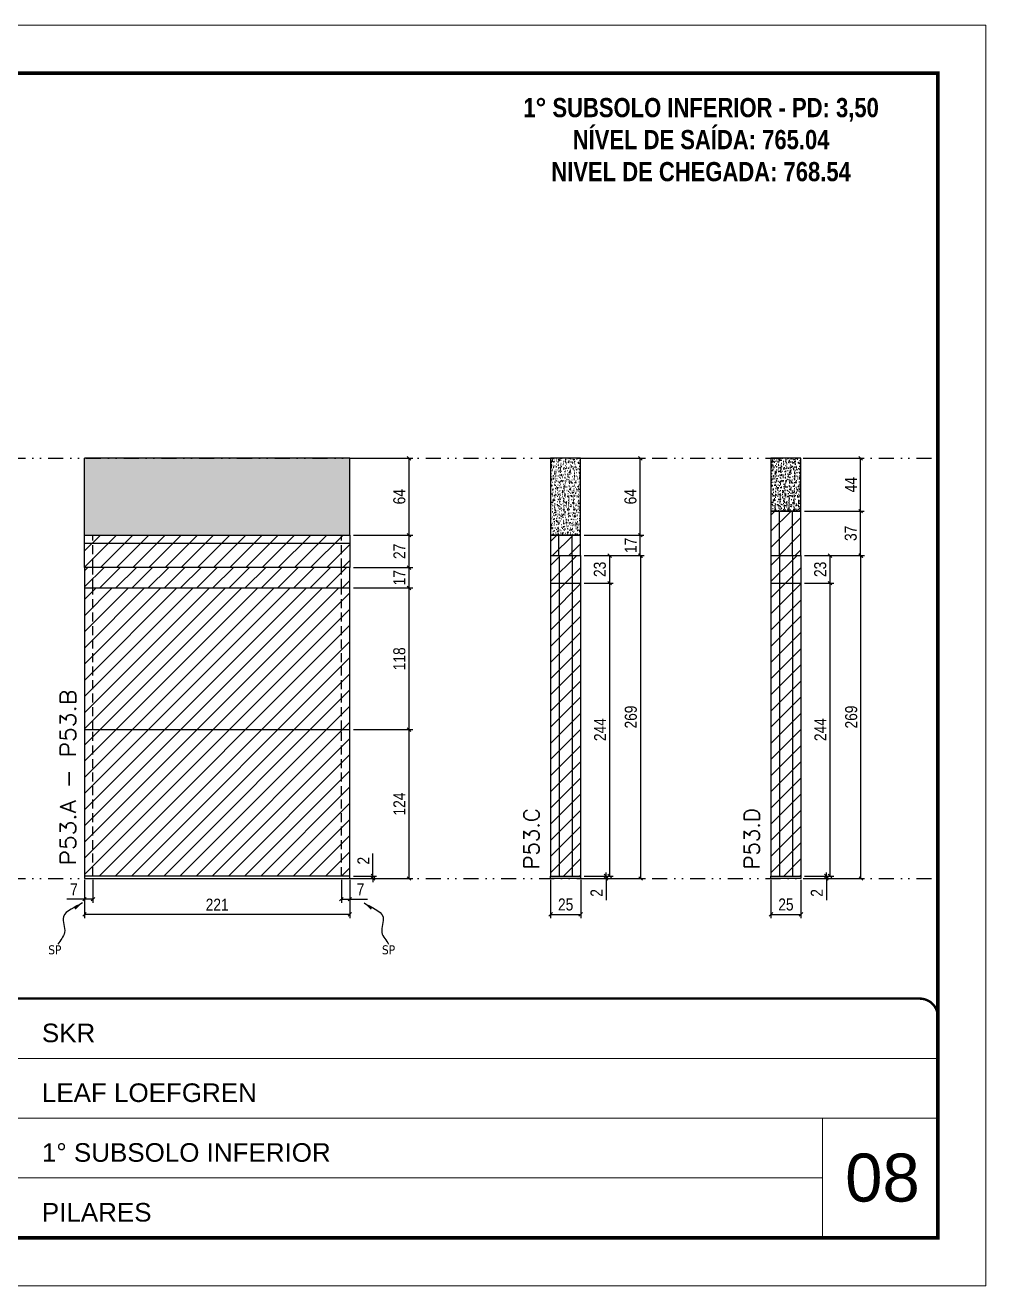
# Model space of a CAD drawing. Extents: x 14400 to 27878, y -21631 to 6985.
# Drawn here: x 19867 to 20667, y 4786 to 5836 of the extents above; entities that cross this region are included whole.
import ezdxf

# ---------------------------------------------------------------- set-up
doc = ezdxf.new("R2010")
doc.units = 0
for name, pattern in [('CONTINUO', [0]), ('DASHED', [0.75, 0.5, -0.25]), ('DIVIDE2', [0.625, 0.25, -0.125, 0, -0.125, 0, -0.125]), ('HIDDEN', [0.375, 0.25, -0.125])]:
    doc.linetypes.add(name, pattern=pattern)
for name, color, linetype, lineweight in [('CARIMBO', 255, 'Continuous', 9), ('Folhas', 255, 'Continuous', 9), ('Hachura', 251, 'Continuous', 9), ('SARRAFO DE PRESSAO', 251, 'DASHED', 9), ('Texto Seção', 7, 'Continuous', 15)]:
    doc.layers.add(name, color=color, linetype=linetype, lineweight=lineweight)
for name, color, linetype in [('COTA', 241, 'Continuous'), ('NOMENCLATURA', 7, 'Continuous'), ('Nível', 160, 'Continuous'), ('Painéis', 200, 'Continuous'), ('SARR_2.2x7', 40, 'Continuous'), ('Sarrafo de Pressão', 42, 'HIDDEN'), ('texto', 7, 'Continuous')]:
    doc.layers.add(name, color=color, linetype=linetype)
doc.styles.add('ARIAL', font='arial.ttf')
doc.styles.add('COTA TECNICA', font='techl___.ttf', dxfattribs={"height": 10})
doc.styles.add('COTA TECNICA-50', font='techl___.ttf', dxfattribs={"height": 10})
doc.styles.add('REGUA-120', font='ROMANS.shx', dxfattribs={"height": 15})
doc.styles.add('ROMANC', font='techb___.ttf', dxfattribs={"height": 2.5})
doc.styles.get("Standard").update_dxf_attribs({"font": 'arial.ttf'})
doc.dimstyles.new('COTA PAINEL-50', dxfattribs={"dimtxt": 10, "dimasz": 3, "dimexe": 3, "dimexo": 3, "dimgap": 3, "dimtad": 1, "dimdec": 1, "dimzin": 12, "dimdsep": 46, "dimtxsty": 'COTA TECNICA-50', "dimblk1": 'OBLIQUE', "dimblk2": 'OBLIQUE', "dimsah": 1, "dimcen": 0.9, "dimclrd": 4, "dimclre": 4, "dimclrt": 240, "dimadec": 1, "dimazin": 3, "dimtfac": 1, "dimtdec": 1, "dimtmove": 0, "dimatfit": 3, "dimfxl": 1, "dimtolj": 1, "dimtzin": 12, "dimarcsym": 0})
doc.dimstyles.new('PAINEL', dxfattribs={"dimtxt": 10, "dimasz": 3, "dimexe": 3, "dimexo": 3, "dimgap": 3, "dimtad": 1, "dimdec": 1, "dimzin": 12, "dimdsep": 46, "dimtxsty": 'COTA TECNICA', "dimblk1": 'OBLIQUE', "dimblk2": 'OBLIQUE', "dimsah": 1, "dimcen": 0.9, "dimclrd": 4, "dimclre": 4, "dimclrt": 240, "dimadec": 1, "dimazin": 3, "dimtfac": 1, "dimtdec": 1, "dimtmove": 0, "dimatfit": 3, "dimfxl": 1, "dimtolj": 1, "dimtzin": 12, "dimarcsym": 0})
doc.dimstyles.get("Standard").update_dxf_attribs({"dimtxt": 0.18, "dimasz": 0.18, "dimexe": 0.18, "dimexo": 0.0625, "dimgap": 0.09, "dimtad": 0, "dimtih": 1, "dimtoh": 1, "dimdec": 4, "dimzin": 0, "dimdsep": 46, "dimtxsty": 'Standard', "dimcen": 0.09, "dimadec": 0, "dimazin": 0, "dimtfac": 1, "dimtdec": 4, "dimtofl": 0, "dimtmove": 0, "dimatfit": 3, "dimfxl": 1, "dimtolj": 1, "dimtzin": 0, "dimarcsym": 0})

# ---------------------------------------------------------------- blocks, each defined once
blk = doc.blocks.new('9999999999')
at = {"color": 30, "linetype": 'CONTINUO'}
for p, q in [((98564.6, 34379.6), (99584, 34379.6)), ((98564.6, 34329.8), (99488, 34329.8)), ((99584, 34329.8), (99488, 34329.8)), ((99488, 34329.8), (99488, 34230.2)), ((98564.6, 34280), (99488, 34280))]:
    blk.add_line(p, q, dxfattribs=at)
at = {"color": 30, "linetype": 'CONTINUO', "const_width": 2}
blk.add_lwpolyline([(99584, 34230.2), (99584, 34414.4, 0.414214), (99569, 34429.4), (98229, 34429.4, 0.414214), (98214, 34414.4), (98214, 34245.2, 0.414214), (98229, 34230.2), (99584, 34230.2)], format="xyb", dxfattribs=at)
at = {"layer": 'Folhas'}
blk.add_lwpolyline([(98139, 34190.2), (99624, 34190.2), (99624, 35240.2), (98139, 35240.2)], close=True, dxfattribs=at)
at = {"layer": 'Folhas', "color": 30, "const_width": 3}
blk.add_lwpolyline([(98214, 34230.2), (99584, 34230.2), (99584, 35200.2), (98214, 35200.2)], close=True, dxfattribs=at)
at = {"color": 7, "linetype": 'Continuous', "ltscale": 5, "style": 'ARIAL'}
for s, height, p in [('SKR', 15.48, (98837.7, 34393.1)), ('LEAF LOEFGREN', 15.483, (98837.7, 34343.3)), ('1° SUBSOLO INFERIOR', 15.483, (98837.7, 34293.5)), ('PILARES', 15.48, (98837.7, 34243.7))]:
    blk.add_text(s, height=height, dxfattribs=at).set_placement(p)
blk = doc.blocks.new('_Oblique')
at = {"color": 0, "linetype": 'ByBlock', "lineweight": -2}
blk.add_line((-0.5, -0.5), (0.5, 0.5), dxfattribs=at)
blk = doc.blocks.new('*D2500')
at = {"layer": 'COTA', "color": 4, "lineweight": -2, "transparency": 16777216}
for p, q in [((19916.2, 5124.4), (19916.2, 5092.5)), ((20137.2, 5124.4), (20137.2, 5092.5)), ((20137.2, 5095.5), (19916.2, 5095.5))]:
    blk.add_line(p, q, dxfattribs=at)
at = {"layer": 'Defpoints', "color": 0, "transparency": 16777216}
for p in [(19916.2, 5127.4), (20137.2, 5127.4), (19916.2, 5095.5)]:
    blk.add_point(p, dxfattribs=at)
at = {"layer": 'COTA', "color": 4, "lineweight": -2, "transparency": 16777216, "xscale": 3, "yscale": 3, "zscale": 3, "rotation": 180}
blk.add_blockref('_Oblique', (19916.2, 5095.5), dxfattribs=at)
at = {"layer": 'COTA', "color": 4, "lineweight": -2, "transparency": 16777216, "xscale": 3, "yscale": 3, "zscale": 3}
blk.add_blockref('_Oblique', (20137.2, 5095.5), dxfattribs=at)
at = {"layer": 'COTA', "color": 240, "transparency": 16777216, "insert": (20026.7, 5103.6), "char_height": 10, "attachment_point": 5, "style": 'COTA TECNICA'}
blk.add_mtext('\\A1;221', dxfattribs=at)
blk = doc.blocks.new('*D2501')
at = {"layer": 'COTA', "color": 4, "lineweight": -2, "transparency": 16777216}
for p, q in [((20130.2, 5124.4), (20130.2, 5105.2)), ((20137.2, 5122.4), (20137.2, 5105.2)), ((20130.2, 5108.2), (20137.2, 5108.2)), ((20137.2, 5108.2), (20152, 5108.2))]:
    blk.add_line(p, q, dxfattribs=at)
at = {"layer": 'Defpoints', "color": 0, "transparency": 16777216}
for p in [(20130.2, 5127.4), (20137.2, 5125.4), (20137.2, 5108.2)]:
    blk.add_point(p, dxfattribs=at)
at = {"layer": 'COTA', "color": 4, "lineweight": -2, "transparency": 16777216, "xscale": 3, "yscale": 3, "zscale": 3, "rotation": 180}
blk.add_blockref('_Oblique', (20130.2, 5108.2), dxfattribs=at)
at = {"layer": 'COTA', "color": 4, "lineweight": -2, "transparency": 16777216, "xscale": 3, "yscale": 3, "zscale": 3}
blk.add_blockref('_Oblique', (20137.2, 5108.2), dxfattribs=at)
at = {"layer": 'COTA', "color": 240, "transparency": 16777216, "insert": (20146.1, 5116.3), "char_height": 10, "attachment_point": 5, "style": 'COTA TECNICA-50'}
blk.add_mtext('\\A1;7', dxfattribs=at)
blk = doc.blocks.new('*D2502')
at = {"layer": 'COTA', "color": 4, "lineweight": -2, "transparency": 16777216}
for p, q in [((19923.2, 5124.4), (19923.2, 5105.2)), ((19916.2, 5122.4), (19916.2, 5105.2)), ((19916.2, 5108.2), (19901.5, 5108.2)), ((19923.2, 5108.2), (19916.2, 5108.2))]:
    blk.add_line(p, q, dxfattribs=at)
at = {"layer": 'Defpoints', "color": 0, "transparency": 16777216}
for p in [(19916.2, 5125.4), (19923.2, 5127.4), (19916.2, 5108.2)]:
    blk.add_point(p, dxfattribs=at)
at = {"layer": 'COTA', "color": 4, "lineweight": -2, "transparency": 16777216, "xscale": 3, "yscale": 3, "zscale": 3, "rotation": 180}
blk.add_blockref('_Oblique', (19916.2, 5108.2), dxfattribs=at)
at = {"layer": 'COTA', "color": 4, "lineweight": -2, "transparency": 16777216, "xscale": 3, "yscale": 3, "zscale": 3}
blk.add_blockref('_Oblique', (19923.2, 5108.2), dxfattribs=at)
at = {"layer": 'COTA', "color": 240, "transparency": 16777216, "insert": (19907.4, 5116.3), "char_height": 10, "attachment_point": 5, "style": 'COTA TECNICA-50'}
blk.add_mtext('\\A1;7', dxfattribs=at)
blk = doc.blocks.new('*D2503')
at = {"layer": 'COTA', "color": 4, "lineweight": -2, "transparency": 16777216}
for p, q in [((20156.5, 5127.4), (20156.5, 5146.2)), ((20140.2, 5127.4), (20159.5, 5127.4)), ((20140.2, 5125.4), (20159.5, 5125.4)), ((20156.5, 5125.4), (20156.5, 5127.4)), ((20156.5, 5125.4), (20156.5, 5122.4))]:
    blk.add_line(p, q, dxfattribs=at)
at = {"layer": 'Defpoints', "color": 0, "transparency": 16777216}
for p in [(20137.2, 5127.4), (20137.2, 5125.4), (20156.5, 5125.4)]:
    blk.add_point(p, dxfattribs=at)
at = {"layer": 'COTA', "color": 4, "lineweight": -2, "transparency": 16777216, "xscale": 3, "yscale": 3, "zscale": 3}
for p, rotation in [((20156.5, 5127.4), 270), ((20156.5, 5125.4), 90)]:
    blk.add_blockref('_Oblique', p, dxfattribs=dict(at, rotation=rotation))
at = {"layer": 'COTA', "color": 240, "transparency": 16777216, "insert": (20148.5, 5140.2), "char_height": 10, "attachment_point": 5, "rotation": 90, "style": 'COTA TECNICA-50'}
blk.add_mtext('\\A1;2', dxfattribs=at)
blk = doc.blocks.new('*D2522')
at = {"layer": 'COTA', "color": 4, "lineweight": -2, "transparency": 16777216}
for p, q in [((20140.2, 5475.4), (20189.6, 5475.4)), ((20186.6, 5411.4), (20186.6, 5475.4)), ((20140.2, 5411.4), (20189.6, 5411.4))]:
    blk.add_line(p, q, dxfattribs=at)
at = {"layer": 'Defpoints', "color": 0, "transparency": 16777216}
for p in [(20137.2, 5475.4), (20186.6, 5475.4), (20137.2, 5411.4)]:
    blk.add_point(p, dxfattribs=at)
at = {"layer": 'COTA', "color": 4, "lineweight": -2, "transparency": 16777216, "xscale": 3, "yscale": 3, "zscale": 3}
for p, rotation in [((20186.6, 5475.4), 90), ((20186.6, 5411.4), 270)]:
    blk.add_blockref('_Oblique', p, dxfattribs=dict(at, rotation=rotation))
at = {"layer": 'COTA', "color": 240, "transparency": 16777216, "insert": (20178.5, 5443.4), "char_height": 10, "attachment_point": 5, "rotation": 90, "style": 'COTA TECNICA-50'}
blk.add_mtext('\\A1;64', dxfattribs=at)
blk = doc.blocks.new('*D2504')
at = {"layer": 'COTA', "color": 4, "lineweight": -2, "transparency": 16777216}
for p, q in [((20140.2, 5367.4), (20189.6, 5367.4)), ((20186.6, 5249.4), (20186.6, 5367.4)), ((20140.2, 5249.4), (20189.6, 5249.4))]:
    blk.add_line(p, q, dxfattribs=at)
at = {"layer": 'Defpoints', "color": 0, "transparency": 16777216}
for p in [(20137.2, 5367.4), (20186.6, 5367.4), (20137.2, 5249.4)]:
    blk.add_point(p, dxfattribs=at)
at = {"layer": 'COTA', "color": 4, "lineweight": -2, "transparency": 16777216, "xscale": 3, "yscale": 3, "zscale": 3}
for p, rotation in [((20186.6, 5367.4), 90), ((20186.6, 5249.4), 270)]:
    blk.add_blockref('_Oblique', p, dxfattribs=dict(at, rotation=rotation))
at = {"layer": 'COTA', "color": 240, "transparency": 16777216, "insert": (20178.5, 5308.4), "char_height": 10, "attachment_point": 5, "rotation": 90, "style": 'COTA TECNICA-50'}
blk.add_mtext('\\A1;118', dxfattribs=at)
blk = doc.blocks.new('*D2505')
at = {"layer": 'COTA', "color": 4, "lineweight": -2, "transparency": 16777216}
for p, q in [((20140.2, 5384.4), (20189.6, 5384.4)), ((20186.6, 5367.4), (20186.6, 5384.4)), ((20140.2, 5367.4), (20189.6, 5367.4))]:
    blk.add_line(p, q, dxfattribs=at)
at = {"layer": 'Defpoints', "color": 0, "transparency": 16777216}
for p in [(20137.2, 5384.4), (20186.6, 5384.4), (20137.2, 5367.4)]:
    blk.add_point(p, dxfattribs=at)
at = {"layer": 'COTA', "color": 4, "lineweight": -2, "transparency": 16777216, "xscale": 3, "yscale": 3, "zscale": 3}
for p, rotation in [((20186.6, 5384.4), 90), ((20186.6, 5367.4), 270)]:
    blk.add_blockref('_Oblique', p, dxfattribs=dict(at, rotation=rotation))
at = {"layer": 'COTA', "color": 240, "transparency": 16777216, "insert": (20178.5, 5375.9), "char_height": 10, "attachment_point": 5, "rotation": 90, "style": 'COTA TECNICA-50'}
blk.add_mtext('\\A1;17', dxfattribs=at)
blk = doc.blocks.new('*D2523')
at = {"layer": 'COTA', "color": 4, "linetype": 'ByBlock', "lineweight": -2, "transparency": 16777216}
for p, q in [((20140.2, 5249.4), (20189.6, 5249.4)), ((20186.6, 5125.4), (20186.6, 5249.4)), ((20140.2, 5125.4), (20189.6, 5125.4))]:
    blk.add_line(p, q, dxfattribs=at)
at = {"layer": 'Defpoints', "color": 0, "linetype": 'ByBlock', "transparency": 16777216}
for p in [(20137.2, 5249.4), (20186.6, 5249.4), (20137.2, 5125.4)]:
    blk.add_point(p, dxfattribs=at)
at = {"layer": 'COTA', "color": 4, "linetype": 'ByBlock', "lineweight": -2, "transparency": 16777216, "xscale": 3, "yscale": 3, "zscale": 3}
for p, rotation in [((20186.6, 5249.4), 90), ((20186.6, 5125.4), 270)]:
    blk.add_blockref('_Oblique', p, dxfattribs=dict(at, rotation=rotation))
at = {"layer": 'COTA', "color": 240, "linetype": 'ByBlock', "transparency": 16777216, "insert": (20178.5, 5187.4), "char_height": 10, "attachment_point": 5, "rotation": 90, "style": 'COTA TECNICA'}
blk.add_mtext('\\A1;124', dxfattribs=at)
blk = doc.blocks.new('*D2524')
at = {"layer": 'COTA', "color": 4, "linetype": 'ByBlock', "lineweight": -2, "transparency": 16777216}
for p, q in [((20140.2, 5249.4), (20189.6, 5249.4)), ((20186.6, 5125.4), (20186.6, 5249.4)), ((20140.2, 5125.4), (20189.6, 5125.4))]:
    blk.add_line(p, q, dxfattribs=at)
at = {"layer": 'Defpoints', "color": 0, "linetype": 'ByBlock', "transparency": 16777216}
for p in [(20137.2, 5249.4), (20186.6, 5249.4), (20137.2, 5125.4)]:
    blk.add_point(p, dxfattribs=at)
at = {"layer": 'COTA', "color": 4, "linetype": 'ByBlock', "lineweight": -2, "transparency": 16777216, "xscale": 3, "yscale": 3, "zscale": 3}
for p, rotation in [((20186.6, 5249.4), 90), ((20186.6, 5125.4), 270)]:
    blk.add_blockref('_Oblique', p, dxfattribs=dict(at, rotation=rotation))
at = {"layer": 'COTA', "color": 240, "linetype": 'ByBlock', "transparency": 16777216, "insert": (20178.5, 5187.4), "char_height": 10, "attachment_point": 5, "rotation": 90, "style": 'COTA TECNICA'}
blk.add_mtext('\\A1;124', dxfattribs=at)
blk = doc.blocks.new('*D2506')
at = {"layer": 'COTA', "color": 4, "lineweight": -2, "transparency": 16777216}
for p, q in [((20304.5, 5124.4), (20304.5, 5092.5)), ((20329.5, 5124.4), (20329.5, 5092.5)), ((20304.5, 5095.5), (20329.5, 5095.5))]:
    blk.add_line(p, q, dxfattribs=at)
at = {"layer": 'Defpoints', "color": 0, "transparency": 16777216}
for p in [(20304.5, 5127.4), (20329.5, 5127.4), (20329.5, 5095.5)]:
    blk.add_point(p, dxfattribs=at)
at = {"layer": 'COTA', "color": 4, "lineweight": -2, "transparency": 16777216, "xscale": 3, "yscale": 3, "zscale": 3, "rotation": 180}
blk.add_blockref('_Oblique', (20304.5, 5095.5), dxfattribs=at)
at = {"layer": 'COTA', "color": 4, "lineweight": -2, "transparency": 16777216, "xscale": 3, "yscale": 3, "zscale": 3}
blk.add_blockref('_Oblique', (20329.5, 5095.5), dxfattribs=at)
at = {"layer": 'COTA', "color": 240, "transparency": 16777216, "insert": (20317, 5103.7), "char_height": 10, "attachment_point": 5, "style": 'COTA TECNICA'}
blk.add_mtext('\\A1;25', dxfattribs=at)
blk = doc.blocks.new('*D2507')
at = {"layer": 'COTA', "color": 4, "lineweight": -2, "transparency": 16777216}
for p, q in [((20332.5, 5127.4), (20353.7, 5127.4)), ((20332.5, 5125.4), (20353.7, 5125.4)), ((20350.7, 5127.4), (20350.7, 5130.4)), ((20350.7, 5127.4), (20350.7, 5125.4)), ((20350.7, 5125.4), (20350.7, 5107.3))]:
    blk.add_line(p, q, dxfattribs=at)
at = {"layer": 'Defpoints', "color": 0, "transparency": 16777216}
for p in [(20329.5, 5127.4), (20329.5, 5125.4), (20350.7, 5127.4)]:
    blk.add_point(p, dxfattribs=at)
at = {"layer": 'COTA', "color": 4, "lineweight": -2, "transparency": 16777216, "xscale": 3, "yscale": 3, "zscale": 3}
for p, rotation in [((20350.7, 5127.4), 270), ((20350.7, 5125.4), 90)]:
    blk.add_blockref('_Oblique', p, dxfattribs=dict(at, rotation=rotation))
at = {"layer": 'COTA', "color": 240, "transparency": 16777216, "insert": (20342.7, 5113.4), "char_height": 10, "attachment_point": 5, "rotation": 90, "style": 'COTA TECNICA-50'}
blk.add_mtext('\\A1;2', dxfattribs=at)
blk = doc.blocks.new('*D2508')
at = {"layer": 'COTA', "color": 4, "lineweight": -2, "transparency": 16777216}
for p, q in [((20332.5, 5394.4), (20382.5, 5394.4)), ((20379.5, 5125.4), (20379.5, 5394.4)), ((20332.5, 5125.4), (20382.5, 5125.4))]:
    blk.add_line(p, q, dxfattribs=at)
at = {"layer": 'Defpoints', "color": 0, "transparency": 16777216}
for p in [(20329.5, 5394.4), (20379.5, 5394.4), (20329.5, 5125.4)]:
    blk.add_point(p, dxfattribs=at)
at = {"layer": 'COTA', "color": 4, "lineweight": -2, "transparency": 16777216, "xscale": 3, "yscale": 3, "zscale": 3}
for p, rotation in [((20379.5, 5394.4), 90), ((20379.5, 5125.4), 270)]:
    blk.add_blockref('_Oblique', p, dxfattribs=dict(at, rotation=rotation))
at = {"layer": 'COTA', "color": 240, "transparency": 16777216, "insert": (20371.3, 5259.9), "char_height": 10, "attachment_point": 5, "rotation": 90, "style": 'COTA TECNICA-50'}
blk.add_mtext('\\A1;269', dxfattribs=at)
blk = doc.blocks.new('*D2525')
at = {"layer": 'COTA', "color": 4, "lineweight": -2, "transparency": 16777216}
for p, q in [((20332.5, 5371.4), (20356.7, 5371.4)), ((20353.7, 5127.4), (20353.7, 5371.4)), ((20332.5, 5127.4), (20356.7, 5127.4))]:
    blk.add_line(p, q, dxfattribs=at)
at = {"layer": 'Defpoints', "color": 0, "transparency": 16777216}
for p in [(20329.5, 5371.4), (20353.7, 5371.4), (20329.5, 5127.4)]:
    blk.add_point(p, dxfattribs=at)
at = {"layer": 'COTA', "color": 4, "lineweight": -2, "transparency": 16777216, "xscale": 3, "yscale": 3, "zscale": 3}
for p, rotation in [((20353.7, 5371.4), 90), ((20353.7, 5127.4), 270)]:
    blk.add_blockref('_Oblique', p, dxfattribs=dict(at, rotation=rotation))
at = {"layer": 'COTA', "color": 240, "transparency": 16777216, "insert": (20345.7, 5249.4), "char_height": 10, "attachment_point": 5, "rotation": 90, "style": 'COTA TECNICA'}
blk.add_mtext('\\A1;244', dxfattribs=at)
blk = doc.blocks.new('*D2526')
at = {"layer": 'COTA', "color": 4, "lineweight": -2, "transparency": 16777216}
for p, q in [((20332.5, 5394.4), (20356.7, 5394.4)), ((20353.7, 5371.4), (20353.7, 5394.4)), ((20332.5, 5371.4), (20356.7, 5371.4))]:
    blk.add_line(p, q, dxfattribs=at)
at = {"layer": 'Defpoints', "color": 0, "transparency": 16777216}
for p in [(20329.5, 5394.4), (20353.7, 5394.4), (20329.5, 5371.4)]:
    blk.add_point(p, dxfattribs=at)
at = {"layer": 'COTA', "color": 4, "lineweight": -2, "transparency": 16777216, "xscale": 3, "yscale": 3, "zscale": 3}
for p, rotation in [((20353.7, 5394.4), 90), ((20353.7, 5371.4), 270)]:
    blk.add_blockref('_Oblique', p, dxfattribs=dict(at, rotation=rotation))
at = {"layer": 'COTA', "color": 240, "transparency": 16777216, "insert": (20345.5, 5382.9), "char_height": 10, "attachment_point": 5, "rotation": 90, "style": 'COTA TECNICA'}
blk.add_mtext('\\A1;23', dxfattribs=at)
blk = doc.blocks.new('*D2527')
at = {"layer": 'COTA', "color": 4, "lineweight": -2, "transparency": 16777216}
for p, q in [((20140.2, 5411.4), (20189.6, 5411.4)), ((20186.6, 5384.4), (20186.6, 5411.4)), ((20140.2, 5384.4), (20189.6, 5384.4))]:
    blk.add_line(p, q, dxfattribs=at)
at = {"layer": 'Defpoints', "color": 0, "transparency": 16777216}
for p in [(20137.2, 5411.4), (20186.6, 5411.4), (20137.2, 5384.4)]:
    blk.add_point(p, dxfattribs=at)
at = {"layer": 'COTA', "color": 4, "lineweight": -2, "transparency": 16777216, "xscale": 3, "yscale": 3, "zscale": 3}
for p, rotation in [((20186.6, 5411.4), 90), ((20186.6, 5384.4), 270)]:
    blk.add_blockref('_Oblique', p, dxfattribs=dict(at, rotation=rotation))
at = {"layer": 'COTA', "color": 240, "transparency": 16777216, "insert": (20178.5, 5397.9), "char_height": 10, "attachment_point": 5, "rotation": 90, "style": 'COTA TECNICA'}
blk.add_mtext('\\A1;27', dxfattribs=at)
blk = doc.blocks.new('*D2528')
at = {"layer": 'COTA', "color": 4, "lineweight": -2, "transparency": 16777216}
for p, q in [((20332.5, 5475.4), (20382.1, 5475.4)), ((20379.1, 5411.4), (20379.1, 5475.4)), ((20332.5, 5411.4), (20382.1, 5411.4))]:
    blk.add_line(p, q, dxfattribs=at)
at = {"layer": 'Defpoints', "color": 0, "transparency": 16777216}
for p in [(20329.5, 5475.4), (20379.1, 5475.4), (20329.5, 5411.4)]:
    blk.add_point(p, dxfattribs=at)
at = {"layer": 'COTA', "color": 4, "lineweight": -2, "transparency": 16777216, "xscale": 3, "yscale": 3, "zscale": 3}
for p, rotation in [((20379.1, 5475.4), 90), ((20379.1, 5411.4), 270)]:
    blk.add_blockref('_Oblique', p, dxfattribs=dict(at, rotation=rotation))
at = {"layer": 'COTA', "color": 240, "transparency": 16777216, "insert": (20371, 5443.4), "char_height": 10, "attachment_point": 5, "rotation": 90, "style": 'COTA TECNICA'}
blk.add_mtext('\\A1;64', dxfattribs=at)
blk = doc.blocks.new('*D2529')
at = {"layer": 'COTA', "color": 4, "lineweight": -2, "transparency": 16777216}
for p, q in [((20332.5, 5411.4), (20382.1, 5411.4)), ((20379.1, 5394.4), (20379.1, 5411.4)), ((20332.5, 5394.4), (20382.1, 5394.4))]:
    blk.add_line(p, q, dxfattribs=at)
at = {"layer": 'Defpoints', "color": 0, "transparency": 16777216}
for p in [(20329.5, 5411.4), (20379.1, 5411.4), (20329.5, 5394.4)]:
    blk.add_point(p, dxfattribs=at)
at = {"layer": 'COTA', "color": 4, "lineweight": -2, "transparency": 16777216, "xscale": 3, "yscale": 3, "zscale": 3}
for p, rotation in [((20379.1, 5411.4), 90), ((20379.1, 5394.4), 270)]:
    blk.add_blockref('_Oblique', p, dxfattribs=dict(at, rotation=rotation))
at = {"layer": 'COTA', "color": 240, "transparency": 16777216, "insert": (20371.1, 5402.9), "char_height": 10, "attachment_point": 5, "rotation": 90, "style": 'COTA TECNICA'}
blk.add_mtext('\\A1;17', dxfattribs=at)
blk = doc.blocks.new('*D2509')
at = {"layer": 'COTA', "color": 4, "lineweight": -2, "transparency": 16777216}
for p, q in [((20488, 5124.4), (20488, 5092.5)), ((20513, 5124.4), (20513, 5092.5)), ((20488, 5095.5), (20513, 5095.5))]:
    blk.add_line(p, q, dxfattribs=at)
at = {"layer": 'Defpoints', "color": 0, "transparency": 16777216}
for p in [(20488, 5127.4), (20513, 5127.4), (20513, 5095.5)]:
    blk.add_point(p, dxfattribs=at)
at = {"layer": 'COTA', "color": 4, "lineweight": -2, "transparency": 16777216, "xscale": 3, "yscale": 3, "zscale": 3, "rotation": 180}
blk.add_blockref('_Oblique', (20488, 5095.5), dxfattribs=at)
at = {"layer": 'COTA', "color": 4, "lineweight": -2, "transparency": 16777216, "xscale": 3, "yscale": 3, "zscale": 3}
blk.add_blockref('_Oblique', (20513, 5095.5), dxfattribs=at)
at = {"layer": 'COTA', "color": 240, "transparency": 16777216, "insert": (20500.5, 5103.7), "char_height": 10, "attachment_point": 5, "style": 'COTA TECNICA'}
blk.add_mtext('\\A1;25', dxfattribs=at)
blk = doc.blocks.new('*D2510')
at = {"layer": 'COTA', "color": 4, "lineweight": -2, "transparency": 16777216}
for p, q in [((20516, 5127.4), (20537.2, 5127.4)), ((20516, 5125.4), (20537.2, 5125.4)), ((20534.2, 5127.4), (20534.2, 5130.4)), ((20534.2, 5127.4), (20534.2, 5125.4)), ((20534.2, 5125.4), (20534.2, 5107.3))]:
    blk.add_line(p, q, dxfattribs=at)
at = {"layer": 'Defpoints', "color": 0, "transparency": 16777216}
for p in [(20513, 5127.4), (20513, 5125.4), (20534.2, 5127.4)]:
    blk.add_point(p, dxfattribs=at)
at = {"layer": 'COTA', "color": 4, "lineweight": -2, "transparency": 16777216, "xscale": 3, "yscale": 3, "zscale": 3}
for p, rotation in [((20534.2, 5127.4), 270), ((20534.2, 5125.4), 90)]:
    blk.add_blockref('_Oblique', p, dxfattribs=dict(at, rotation=rotation))
at = {"layer": 'COTA', "color": 240, "transparency": 16777216, "insert": (20526.2, 5113.4), "char_height": 10, "attachment_point": 5, "rotation": 90, "style": 'COTA TECNICA-50'}
blk.add_mtext('\\A1;2', dxfattribs=at)
blk = doc.blocks.new('*D2511')
at = {"layer": 'COTA', "color": 4, "lineweight": -2, "transparency": 16777216}
for p, q in [((20516, 5394.4), (20566, 5394.4)), ((20563, 5125.4), (20563, 5394.4)), ((20516, 5125.4), (20566, 5125.4))]:
    blk.add_line(p, q, dxfattribs=at)
at = {"layer": 'Defpoints', "color": 0, "transparency": 16777216}
for p in [(20513, 5394.4), (20563, 5394.4), (20513, 5125.4)]:
    blk.add_point(p, dxfattribs=at)
at = {"layer": 'COTA', "color": 4, "lineweight": -2, "transparency": 16777216, "xscale": 3, "yscale": 3, "zscale": 3}
for p, rotation in [((20563, 5394.4), 90), ((20563, 5125.4), 270)]:
    blk.add_blockref('_Oblique', p, dxfattribs=dict(at, rotation=rotation))
at = {"layer": 'COTA', "color": 240, "transparency": 16777216, "insert": (20554.9, 5259.9), "char_height": 10, "attachment_point": 5, "rotation": 90, "style": 'COTA TECNICA-50'}
blk.add_mtext('\\A1;269', dxfattribs=at)
blk = doc.blocks.new('*D2530')
at = {"layer": 'COTA', "color": 4, "lineweight": -2, "transparency": 16777216}
for p, q in [((20516, 5371.4), (20540.3, 5371.4)), ((20537.3, 5127.4), (20537.3, 5371.4)), ((20516, 5127.4), (20540.3, 5127.4))]:
    blk.add_line(p, q, dxfattribs=at)
at = {"layer": 'Defpoints', "color": 0, "transparency": 16777216}
for p in [(20513, 5371.4), (20537.3, 5371.4), (20513, 5127.4)]:
    blk.add_point(p, dxfattribs=at)
at = {"layer": 'COTA', "color": 4, "lineweight": -2, "transparency": 16777216, "xscale": 3, "yscale": 3, "zscale": 3}
for p, rotation in [((20537.3, 5371.4), 90), ((20537.3, 5127.4), 270)]:
    blk.add_blockref('_Oblique', p, dxfattribs=dict(at, rotation=rotation))
at = {"layer": 'COTA', "color": 240, "transparency": 16777216, "insert": (20529.2, 5249.4), "char_height": 10, "attachment_point": 5, "rotation": 90, "style": 'COTA TECNICA'}
blk.add_mtext('\\A1;244', dxfattribs=at)
blk = doc.blocks.new('*D2531')
at = {"layer": 'COTA', "color": 4, "lineweight": -2, "transparency": 16777216}
for p, q in [((20516, 5394.4), (20540.3, 5394.4)), ((20537.3, 5371.4), (20537.3, 5394.4)), ((20516, 5371.4), (20540.3, 5371.4))]:
    blk.add_line(p, q, dxfattribs=at)
at = {"layer": 'Defpoints', "color": 0, "transparency": 16777216}
for p in [(20513, 5394.4), (20537.3, 5394.4), (20513, 5371.4)]:
    blk.add_point(p, dxfattribs=at)
at = {"layer": 'COTA', "color": 4, "lineweight": -2, "transparency": 16777216, "xscale": 3, "yscale": 3, "zscale": 3}
for p, rotation in [((20537.3, 5394.4), 90), ((20537.3, 5371.4), 270)]:
    blk.add_blockref('_Oblique', p, dxfattribs=dict(at, rotation=rotation))
at = {"layer": 'COTA', "color": 240, "transparency": 16777216, "insert": (20529.1, 5382.9), "char_height": 10, "attachment_point": 5, "rotation": 90, "style": 'COTA TECNICA'}
blk.add_mtext('\\A1;23', dxfattribs=at)
blk = doc.blocks.new('*D2532')
at = {"layer": 'COTA', "color": 4, "lineweight": -2, "transparency": 16777216}
for p, q in [((20516, 5475.4), (20565.7, 5475.4)), ((20562.7, 5431.4), (20562.7, 5475.4)), ((20516, 5431.4), (20565.7, 5431.4))]:
    blk.add_line(p, q, dxfattribs=at)
at = {"layer": 'Defpoints', "color": 0, "transparency": 16777216}
for p in [(20513, 5475.4), (20562.7, 5475.4), (20513, 5431.4)]:
    blk.add_point(p, dxfattribs=at)
at = {"layer": 'COTA', "color": 4, "lineweight": -2, "transparency": 16777216, "xscale": 3, "yscale": 3, "zscale": 3}
for p, rotation in [((20562.7, 5475.4), 90), ((20562.7, 5431.4), 270)]:
    blk.add_blockref('_Oblique', p, dxfattribs=dict(at, rotation=rotation))
at = {"layer": 'COTA', "color": 240, "transparency": 16777216, "insert": (20554.6, 5453.4), "char_height": 10, "attachment_point": 5, "rotation": 90, "style": 'COTA TECNICA'}
blk.add_mtext('\\A1;44', dxfattribs=at)
blk = doc.blocks.new('*D2533')
at = {"layer": 'COTA', "color": 4, "lineweight": -2, "transparency": 16777216}
for p, q in [((20516, 5431.4), (20565.7, 5431.4)), ((20562.7, 5394.4), (20562.7, 5431.4)), ((20516, 5394.4), (20565.7, 5394.4))]:
    blk.add_line(p, q, dxfattribs=at)
at = {"layer": 'Defpoints', "color": 0, "transparency": 16777216}
for p in [(20513, 5431.4), (20562.7, 5431.4), (20513, 5394.4)]:
    blk.add_point(p, dxfattribs=at)
at = {"layer": 'COTA', "color": 4, "lineweight": -2, "transparency": 16777216, "xscale": 3, "yscale": 3, "zscale": 3}
for p, rotation in [((20562.7, 5431.4), 90), ((20562.7, 5394.4), 270)]:
    blk.add_blockref('_Oblique', p, dxfattribs=dict(at, rotation=rotation))
at = {"layer": 'COTA', "color": 240, "transparency": 16777216, "insert": (20554.5, 5412.9), "char_height": 10, "attachment_point": 5, "rotation": 90, "style": 'COTA TECNICA'}
blk.add_mtext('\\A1;37', dxfattribs=at)

msp = doc.modelspace()

# ---------------------------------------------------------------- hatches: boundary and pattern name
at = {"layer": 'COTA', "linetype": 'ByBlock'}
h = msp.add_hatch(dxfattribs=at)
h.set_pattern_fill('AR-CONC', color=256, scale=0.03)
h.set_pattern_definition([(50, (14474.1537, -5555.0073), (5.46554, -0.4781726), [0.5715, -6.2865]), (355, (14474.154, -5555.0073), (-1.0573026, 5.7317054), [0.4572, -5.0292175]), (100.451445, (14474.609, -5555.047), (4.4082374, 5.2535326), [0.4857003, -5.3427073]), (46.1842, (14474.154, -5553.483), (8.1323712, -1.26127), [0.85725, -9.42975]), (96.63556, (14474.8314, -5553.588), (7.122124, 7.4227837), [0.7285507, -8.014068]), (351.18415, (14474.154, -5553.483), (7.122124, 7.422784), [0.685799, -7.543792]), (21, (14474.9157, -5553.8643), (4.5484317, -3.067956), [0.5715, -6.2865]), (326, (14474.916, -5553.8643), (1.8540609, 5.525639), [0.4572, -5.0292]), (71.451445, (14475.295, -5554.12), (6.4024926, 2.457683), [0.4857003, -5.3426981]), (37.5, (14474.1537, -5555.0073), (0.0926581, 2.53665117), [0, -4.96824, 0, -5.1054, 0, -5.04825]), (7.5, (14474.1537, -5555.0073), (2.0045899, 3.00541724), [0, -2.91084, 0, -4.85394, 0, -1.92405]), (327.5, (14472.4545, -5555.0073), (4.06771786, -0.17186232), [0, -1.905, 0, -5.9436, 0, -7.8867]), (317.5, (14471.6925, -5555.0073), (4.4438754, 0.7627947), [0, -2.4765, 0, -3.94716, 0, -5.6007])])
h.paths.add_polyline_path([(20137.24, 5411.44), (20137.24, 5475.44), (19916.24, 5475.44), (19916.24, 5411.44)])
at = {"layer": 'COTA'}
h = msp.add_hatch(dxfattribs=at)
h.set_pattern_fill('AR-CONC', color=256, scale=0.03)
h.set_pattern_definition([(50, (1447.956, -10.005), (5.4655401, -0.4781726), [0.5715, -6.2865]), (355, (1447.956, -10.005), (-1.0573026, 5.7317054), [0.4572, -5.0292175]), (100.451445, (1448.4115, -10.045), (4.4082374, 5.2535326), [0.4857003, -5.3427073]), (46.1842, (1447.956, -8.481), (8.1323712, -1.2612698), [0.85725, -9.42975]), (96.635558, (1448.634, -8.586), (7.122124, 7.4227837), [0.7285507, -8.0140682]), (351.18415, (1447.956, -8.481), (7.122124, 7.4227837), [0.685799, -7.543792]), (21, (1448.718, -8.862), (4.5484317, -3.0679559), [0.5715, -6.2865]), (326, (1448.718, -8.862), (1.8540609, 5.525639), [0.4572, -5.0292]), (71.451445, (1449.097, -9.118), (6.4024926, 2.457683), [0.4857003, -5.3426981]), (37.5, (1447.956, -10.0052), (0.0926581, 2.53665117), [0, -4.96824, 0, -5.1054, 0, -5.04825]), (7.5, (1447.956, -10.0052), (2.00458988, 3.00541724), [0, -2.91084, 0, -4.85394, 0, -1.92405]), (327.5, (1446.2568, -10.0052), (4.06771786, -0.17186232), [0, -1.905, 0, -5.9436, 0, -7.8867]), (317.5, (1445.4948, -10.0052), (4.44387544, 0.7627947), [0, -2.4765, 0, -3.94716, 0, -5.6007])])
h.paths.add_polyline_path([(20329.47, 5475.43), (20304.47, 5475.43), (20304.47, 5411.41), (20329.47, 5411.41)])
h = msp.add_hatch(dxfattribs=at)
h.set_pattern_fill('AR-CONC', color=256, scale=0.03)
h.set_pattern_definition([(50, (1631.4995, -10.005), (5.4655401, -0.4781726), [0.5715, -6.2865]), (355, (1631.4995, -10.005), (-1.0573026, 5.7317054), [0.4572, -5.0292175]), (100.451445, (1631.955, -10.045), (4.4082374, 5.2535326), [0.4857003, -5.3427073]), (46.1842, (1631.4995, -8.481), (8.1323712, -1.2612698), [0.85725, -9.42975]), (96.635558, (1632.177, -8.586), (7.122124, 7.4227837), [0.7285507, -8.0140682]), (351.18415, (1631.4995, -8.481), (7.122124, 7.4227837), [0.685799, -7.543792]), (21, (1632.2615, -8.862), (4.5484317, -3.0679559), [0.5715, -6.2865]), (326, (1632.2615, -8.862), (1.8540609, 5.525639), [0.4572, -5.0292]), (71.451445, (1632.6405, -9.118), (6.4024926, 2.457683), [0.4857003, -5.3426981]), (37.5, (1631.4995, -10.0052), (0.0926581, 2.53665117), [0, -4.96824, 0, -5.1054, 0, -5.04825]), (7.5, (1631.4995, -10.0052), (2.00458988, 3.00541724), [0, -2.91084, 0, -4.85394, 0, -1.92405]), (327.5, (1629.8002, -10.0052), (4.06771786, -0.17186232), [0, -1.905, 0, -5.9436, 0, -7.8867]), (317.5, (1629.0382, -10.0052), (4.44387544, 0.7627947), [0, -2.4765, 0, -3.94716, 0, -5.6007])])
h.paths.add_polyline_path([(20513.02, 5475.43), (20488.02, 5475.43), (20488.02, 5431.41), (20513.02, 5431.41)])
at = {"layer": 'Hachura'}
h = msp.add_hatch(dxfattribs=at)
h.set_pattern_fill('ANSI31', color=256, scale=3)
h.paths.add_polyline_path([(20513.02, 5431.41), (20488.02, 5431.41), (20488.02, 5394.44), (20513.02, 5394.44)])
at = {"layer": 'Hachura', "linetype": 'ByBlock'}
h = msp.add_hatch(dxfattribs=at)
h.set_pattern_fill('ANSI31', color=256, scale=3)
h.set_pattern_definition([(45, (-43.449, 0), (-6.735192, 6.735192), [])])
h.paths.add_polyline_path([(19916.24, 5411.44), (19916.24, 5384.44), (20137.24, 5384.44), (20137.24, 5411.44)])
h.paths.add_polyline_path([(19916.24, 5367.44), (19916.24, 5249.44), (20137.24, 5249.44), (20137.24, 5367.44)])
h.paths.add_polyline_path([(19916.24, 5249.44), (19916.24, 5127.44), (20137.24, 5127.44), (20137.24, 5249.44)])
at = {"layer": 'Hachura'}
h = msp.add_hatch(dxfattribs=at)
h.set_pattern_fill('ANSI31', color=256, scale=3)
h.paths.add_polyline_path([(20329.47, 5411.41), (20304.47, 5411.41), (20304.47, 5394.44), (20329.47, 5394.44)])
at = {"layer": 'Hachura', "linetype": 'ByBlock'}
h = msp.add_hatch(dxfattribs=at)
h.set_pattern_fill('ANSI31', color=256, scale=3)
h.set_pattern_definition([(45, (1447.956, -0.005), (-6.735192, 6.735192), [])])
h.paths.add_polyline_path([(20304.47, 5394.41), (20304.47, 5371.43), (20329.47, 5371.43), (20329.47, 5394.41)])
h.paths.add_polyline_path([(20329.47, 5371.43), (20304.47, 5371.43), (20304.47, 5127.43), (20329.47, 5127.43)])
h = msp.add_hatch(dxfattribs=at)
h.set_pattern_fill('ANSI31', color=256, scale=3)
h.set_pattern_definition([(45, (1631.4995, -0.005), (-6.735192, 6.735192), [])])
h.paths.add_polyline_path([(20488.02, 5394.41), (20488.02, 5371.43), (20513.02, 5371.43), (20513.02, 5394.41)])
h.paths.add_polyline_path([(20513.02, 5371.43), (20488.02, 5371.43), (20488.02, 5127.43), (20513.02, 5127.43)])
at = {"layer": 'Hachura'}
h = msp.add_hatch(dxfattribs=at)
h.set_pattern_fill('ANSI31', color=256, scale=3)
h.paths.add_polyline_path([(20137.24, 5384.44), (19916.24, 5384.44), (19916.24, 5367.44), (20137.24, 5367.44)])

# ---------------------------------------------------------------- linework, layer by layer
at = {"layer": 'COTA', "linetype": 'ByBlock'}
for p, q in [((20137.24, 5475.44), (19916.24, 5475.44)), ((19916.24, 5411.44), (19916.24, 5475.44)), ((20137.24, 5411.44), (20137.24, 5475.44))]:
    msp.add_line(p, q, dxfattribs=at)
for points in [[(20304.47, 5411.41), (20329.47, 5411.41), (20329.47, 5475.43), (20304.47, 5475.43)], [(20488.02, 5431.41), (20513.02, 5431.41), (20513.02, 5475.43), (20488.02, 5475.43)]]:
    msp.add_lwpolyline(points, close=True, dxfattribs=at)
at = {"layer": 'Nível', "color": 4, "linetype": 'DIVIDE2', "ltscale": 50}
for p, q in [((19256.97, 5475.44), (20626.97, 5475.44)), ((19256.97, 5125.44), (20626.97, 5125.44))]:
    msp.add_line(p, q, dxfattribs=at)
at = {"layer": 'Painéis'}
for p, q in [((20304.47, 5394.44), (20329.47, 5394.44)), ((20304.47, 5394.41), (20304.47, 5127.44)), ((20329.47, 5394.41), (20329.47, 5127.44)), ((20488.02, 5394.44), (20513.02, 5394.44)), ((20488.02, 5394.41), (20488.02, 5127.44)), ((20513.02, 5394.41), (20513.02, 5127.44)), ((20137.24, 5384.44), (19916.24, 5384.44)), ((19916.24, 5384.44), (19916.24, 5127.44)), ((20137.24, 5127.44), (20137.24, 5384.44)), ((19916.24, 5367.44), (20137.24, 5367.44)), ((20304.47, 5371.44), (20329.47, 5371.44)), ((20488.02, 5371.44), (20513.02, 5371.44)), ((19916.24, 5249.44), (20137.24, 5249.44)), ((20304.47, 5127.44), (20329.47, 5127.44)), ((20304.47, 5127.44), (20329.47, 5127.44)), ((20304.47, 5125.44), (20304.47, 5127.44)), ((20329.47, 5125.44), (20304.47, 5125.44)), ((20329.47, 5127.44), (20329.47, 5125.44)), ((20488.02, 5127.44), (20513.02, 5127.44)), ((20488.02, 5127.44), (20513.02, 5127.44)), ((20488.02, 5125.44), (20488.02, 5127.44)), ((20513.02, 5125.44), (20488.02, 5125.44)), ((20513.02, 5127.44), (20513.02, 5125.44))]:
    msp.add_line(p, q, dxfattribs=at)
for points in [[(20488.02, 5394.41), (20513.02, 5394.41), (20513.02, 5431.41), (20488.02, 5431.41)], [(19916.24, 5411.44), (20137.24, 5411.44), (20137.24, 5384.44), (19916.24, 5384.44)], [(20304.47, 5394.41), (20329.47, 5394.41), (20329.47, 5411.41), (20304.47, 5411.41)], [(20137.24, 5127.44), (19916.24, 5127.44), (19916.24, 5125.44), (20137.24, 5125.44)]]:
    msp.add_lwpolyline(points, close=True, dxfattribs=at)
at = {"layer": 'SARR_2.2x7'}
for p, q in [((20495, 5394.43), (20495, 5431.41)), ((20506, 5394.43), (20506, 5431.41)), ((20311.45, 5394.43), (20311.45, 5411.41)), ((20322.45, 5394.43), (20322.45, 5411.41)), ((20137.24, 5404.44), (19916.24, 5404.44)), ((20311.47, 5394.44), (20311.47, 5127.44)), ((20322.47, 5394.44), (20322.47, 5127.44)), ((20495.02, 5394.44), (20495.02, 5127.44)), ((20506.02, 5394.44), (20506.02, 5127.44))]:
    msp.add_line(p, q, dxfattribs=at)
at = {"layer": 'Sarrafo de Pressão', "ltscale": 30}
for p, q in [((19923.24, 5384.44), (19923.24, 5411.44)), ((20130.24, 5384.44), (20130.24, 5411.44)), ((19923.24, 5367.44), (19923.24, 5384.44)), ((20130.24, 5367.44), (20130.24, 5384.44)), ((19923.24, 5249.44), (19923.24, 5367.44)), ((20130.24, 5249.44), (20130.24, 5367.44)), ((19923.24, 5127.44), (19923.24, 5249.44)), ((20130.24, 5127.44), (20130.24, 5249.44))]:
    msp.add_line(p, q, dxfattribs=at)

# ---------------------------------------------------------------- block references
at = {"layer": 'SARRAFO DE PRESSAO', "color": 6, "linetype": 'ByBlock'}
msp.add_blockref('9999999999', (-78957.01, -29404.05), dxfattribs=at)

# ---------------------------------------------------------------- texts
at = {"layer": 'CARIMBO', "style": 'ARIAL'}
msp.add_text('08', height=40, dxfattribs=at).set_placement((20549.83, 4856.3))
at = {"layer": 'NOMENCLATURA', "color": 2, "insert": (20429.81, 5802.21), "char_height": 16, "attachment_point": 2, "style": 'ROMANC'}
msp.add_mtext_dynamic_manual_height_columns('\\P1° SUBSOLO INFERIOR - PD: 3,50\\PNÍVEL DE SAÍDA: 765.04\\PNIVEL DE CHEGADA: 768.54', width=432.3511, gutter_width=1, heights=[0], dxfattribs=at)
at = {"layer": 'texto', "color": 0, "char_height": 7.5, "attachment_point": 5}
for insert in [(19891.46, 5065.94), (20169.48, 5065.94)]:
    msp.add_mtext('{\\fTahoma|b0|i0|c0|p34;\\C4;SP}', dxfattribs=dict(at, insert=insert))
at = {"layer": 'Texto Seção', "style": 'REGUA-120', "width": 1.1}
msp.add_text('P53.A - P53.B', height=13, rotation=90, dxfattribs=at).set_placement((19908.99, 5136.2))
at = {"layer": 'Texto Seção', "char_height": 13, "width": 370.6998, "attachment_point": 7, "rotation": 90, "style": 'REGUA-120'}
for s, insert in [('\\pxt7;P53.C', (20295.02, 5132.85)), ('P53.D', (20478.57, 5132.85))]:
    msp.add_mtext(s, dxfattribs=dict(at, insert=insert))

# ---------------------------------------------------------------- dimensions: what is measured, and where the dimension line sits
at = {"layer": 'COTA'}
for base, p1, p2, angle, dimstyle, picture, middle in [((20186.6, 5475.44), (20137.24, 5411.44), (20137.24, 5475.44), 90, 'COTA PAINEL-50', '*D2522', (20178.5, 5443.44)), ((20379.14, 5475.43), (20329.47, 5411.41), (20329.47, 5475.43), 90, 'PAINEL', '*D2528', (20371.04, 5443.42)), ((20562.68, 5475.43), (20513.02, 5431.41), (20513.02, 5475.43), 90, 'PAINEL', '*D2532', (20554.61, 5453.42)), ((20562.68, 5431.41), (20513.02, 5394.41), (20513.02, 5431.41), 90, 'PAINEL', '*D2533', (20554.47, 5412.91)), ((20186.6, 5411.44), (20137.24, 5384.44), (20137.24, 5411.44), 90, 'PAINEL', '*D2527', (20178.53, 5397.94)), ((20379.14, 5411.41), (20329.47, 5394.41), (20329.47, 5411.41), 90, 'PAINEL', '*D2529', (20371.07, 5402.91)), ((20379.46, 5394.44), (20329.47, 5125.44), (20329.47, 5394.44), 90, 'COTA PAINEL-50', '*D2508', (20371.33, 5259.94)), ((20353.74, 5394.44), (20329.47, 5371.44), (20329.47, 5394.44), 90, 'PAINEL', '*D2526', (20345.52, 5382.94)), ((20563.01, 5394.44), (20513.02, 5125.44), (20513.02, 5394.44), 90, 'COTA PAINEL-50', '*D2511', (20554.88, 5259.94)), ((20537.28, 5394.44), (20513.02, 5371.44), (20513.02, 5394.44), 90, 'PAINEL', '*D2531', (20529.07, 5382.94)), ((20186.6, 5384.44), (20137.24, 5367.44), (20137.24, 5384.44), 90, 'COTA PAINEL-50', '*D2505', (20178.53, 5375.94)), ((20186.6, 5367.44), (20137.24, 5249.44), (20137.24, 5367.44), 90, 'COTA PAINEL-50', '*D2504', (20178.51, 5308.44)), ((20353.74, 5371.44), (20329.47, 5127.44), (20329.47, 5371.44), 90, 'PAINEL', '*D2525', (20345.67, 5249.44)), ((20537.28, 5371.44), (20513.02, 5127.44), (20513.02, 5371.44), 90, 'PAINEL', '*D2530', (20529.21, 5249.44)), ((19916.24, 5108.19), (19923.24, 5127.44), (19916.24, 5125.44), 180, 'COTA PAINEL-50', '*D2502', (19907.37, 5116.27))]:
    dim = msp.add_linear_dim(base=base, p1=p1, p2=p2, angle=angle, dimstyle=dimstyle, dxfattribs=at)
    dim.commit()
    dim.dimension.update_dxf_attribs({"geometry": picture, "text_midpoint": middle})
at = {"layer": 'COTA', "linetype": 'ByBlock'}
for picture in ['*D2523', '*D2524']:
    dim = msp.add_aligned_dim(p1=(20137.24, 5125.44), p2=(20137.24, 5249.44), distance=-49.37, dimstyle='PAINEL', dxfattribs=at)
    dim.commit()
    dim.dimension.update_dxf_attribs({"geometry": picture, "text_midpoint": (20178.53, 5187.44)})
at = {"layer": 'COTA'}
for base, p1, p2, picture, middle in [((20156.49, 5125.44), (20137.24, 5127.44), (20137.24, 5125.44), '*D2503', (20156.49, 5140.18)), ((20350.67, 5127.44), (20329.47, 5125.44), (20329.47, 5127.44), '*D2507', (20350.67, 5113.38)), ((20534.21, 5127.44), (20513.02, 5125.44), (20513.02, 5127.44), '*D2510', (20534.21, 5113.38))]:
    dim = msp.add_linear_dim(base=base, p1=p1, p2=p2, angle=90, dimstyle='COTA PAINEL-50', dxfattribs=at)
    dim.commit()
    dim.dimension.update_dxf_attribs({"geometry": picture, "text_midpoint": middle, "dimtype": 160})
dim = msp.add_linear_dim(base=(19916.24, 5095.54), p1=(20137.24, 5127.44), p2=(19916.24, 5127.44), angle=180, dimstyle='PAINEL', override={"dimarcsym": 2}, dxfattribs=at)
dim.commit()
dim.dimension.update_dxf_attribs({"geometry": '*D2500', "text_midpoint": (20026.74, 5103.6)})
dim = msp.add_linear_dim(base=(20137.24, 5108.19), p1=(20130.24, 5127.44), p2=(20137.24, 5125.44), dimstyle='COTA PAINEL-50', dxfattribs=at)
dim.commit()
dim.dimension.update_dxf_attribs({"geometry": '*D2501', "text_midpoint": (20146.1, 5116.27)})
for base, p1, p2, picture, middle in [((20329.47, 5095.54), (20304.47, 5127.44), (20329.47, 5127.44), '*D2506', (20316.97, 5103.65)), ((20513.02, 5095.54), (20488.02, 5127.44), (20513.02, 5127.44), '*D2509', (20500.52, 5103.65))]:
    dim = msp.add_linear_dim(base=base, p1=p1, p2=p2, dimstyle='PAINEL', override={"dimarcsym": 2}, dxfattribs=at)
    dim.commit()
    dim.dimension.update_dxf_attribs({"geometry": picture, "text_midpoint": middle})

# ---------------------------------------------------------------- leaders
at = {"layer": 'COTA', "path_type": 1}
for points in [[(19914.41, 5105.25), (19898.62, 5093.42), (19899.55, 5080.41), (19893.99, 5070.63)], [(20149.07, 5105.25), (20164.85, 5093.42), (20163.93, 5080.41), (20169.48, 5070.63)]]:
    msp.add_leader(points, dimstyle='Standard', override={"dimasz": 8}, dxfattribs=at)

doc.saveas('drawing.dxf')
